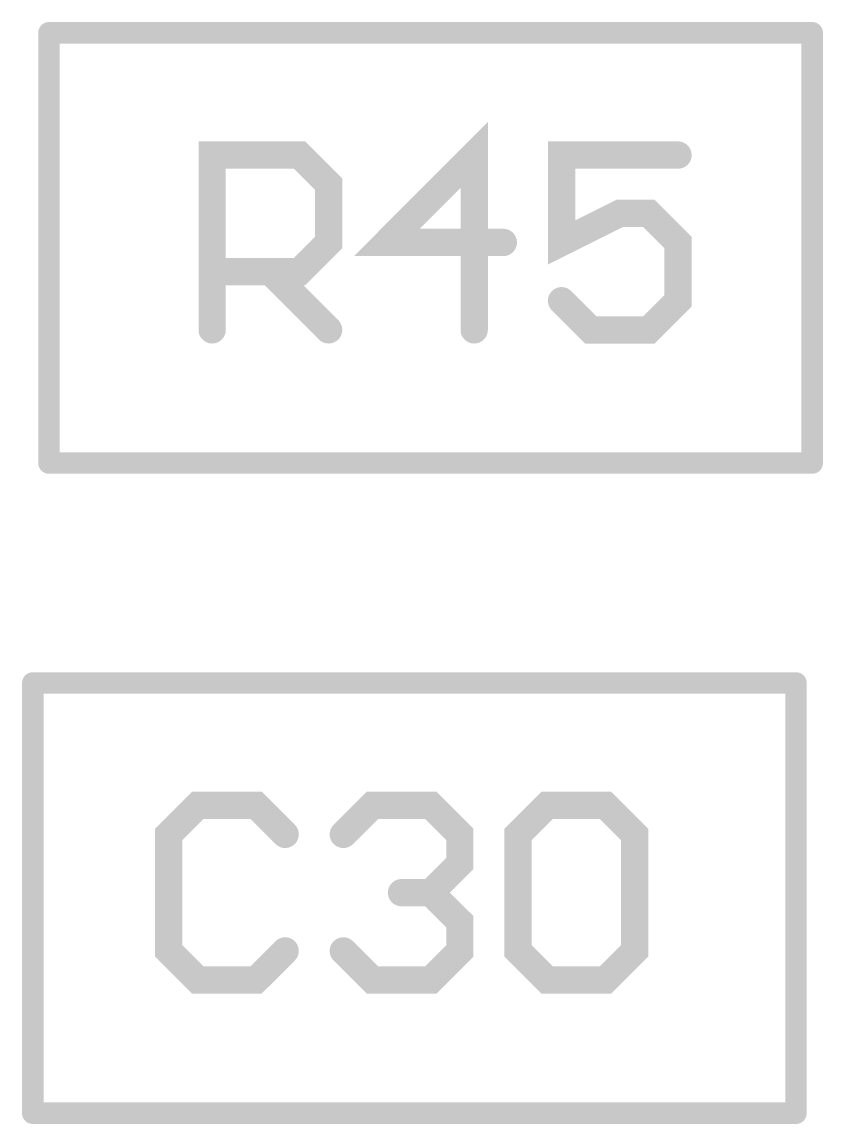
# Model space of a CAD drawing. Extents: x -4.2 to 14.8, y -3.5 to 8.8.
# Drawn here: x 7.8881 to 8.0348, y 1.8837 to 2.0853 of the extents above; entities that cross this region are included whole.
import ezdxf

# ---------------------------------------------------------------- set-up
doc = ezdxf.new("R2010")
doc.units = 0
doc.layers.add('2D_LINE_00', color=1, linetype='CONTINUOUS')

# ---------------------------------------------------------------- blocks, each defined once
blk = doc.blocks.new('SMOOTH_0$00394')
at = {"const_width": 0.00197}
blk.add_lwpolyline([(-0.00098, 0, 1), (0.00098, 0, 1)], format="xyb", close=True, dxfattribs=at)
blk = doc.blocks.new('DRAWING_3754')
at = {"layer": '2D_LINE_00', "const_width": 0.00394}
blk.add_lwpolyline([(0, 0), (0, 0.07874)], dxfattribs=at)
at = {"layer": '2D_LINE_00'}
for p in [(0, 0.07874), (0, 0)]:
    blk.add_blockref('SMOOTH_0$00394', p, dxfattribs=at)
blk = doc.blocks.new('DRAWING_3755')
at = {"layer": '2D_LINE_00', "const_width": 0.00394}
blk.add_lwpolyline([(0, 0), (0.13976, 0)], dxfattribs=at)
at = {"layer": '2D_LINE_00'}
for p in [(0, 0), (0.13976, 0)]:
    blk.add_blockref('SMOOTH_0$00394', p, dxfattribs=at)
blk = doc.blocks.new('DRAWING_3756')
at = {"layer": '2D_LINE_00', "const_width": 0.00394}
blk.add_lwpolyline([(0, 0), (0.13976, 0)], dxfattribs=at)
at = {"layer": '2D_LINE_00'}
for p in [(0, 0), (0.13976, 0)]:
    blk.add_blockref('SMOOTH_0$00394', p, dxfattribs=at)
blk = doc.blocks.new('DRAWING_3757')
at = {"layer": '2D_LINE_00', "const_width": 0.00394}
blk.add_lwpolyline([(0, 0), (0, 0.07874)], dxfattribs=at)
at = {"layer": '2D_LINE_00'}
for p in [(0, 0.07874), (0, 0)]:
    blk.add_blockref('SMOOTH_0$00394', p, dxfattribs=at)
blk = doc.blocks.new('DRAWING_3943')
at = {"layer": '2D_LINE_00', "const_width": 0.00394}
blk.add_lwpolyline([(0, 0), (0, 0.07874)], dxfattribs=at)
at = {"layer": '2D_LINE_00'}
for p in [(0, 0.07874), (0, 0)]:
    blk.add_blockref('SMOOTH_0$00394', p, dxfattribs=at)
blk = doc.blocks.new('DRAWING_3944')
at = {"layer": '2D_LINE_00', "const_width": 0.00394}
blk.add_lwpolyline([(0, 0), (0.13976, 0)], dxfattribs=at)
at = {"layer": '2D_LINE_00'}
for p in [(0, 0), (0.13976, 0)]:
    blk.add_blockref('SMOOTH_0$00394', p, dxfattribs=at)
blk = doc.blocks.new('DRAWING_3945')
at = {"layer": '2D_LINE_00', "const_width": 0.00394}
blk.add_lwpolyline([(0, 0), (0.13976, 0)], dxfattribs=at)
at = {"layer": '2D_LINE_00'}
for p in [(0, 0), (0.13976, 0)]:
    blk.add_blockref('SMOOTH_0$00394', p, dxfattribs=at)
blk = doc.blocks.new('DRAWING_3946')
at = {"layer": '2D_LINE_00', "const_width": 0.00394}
blk.add_lwpolyline([(0, 0), (0, 0.07874)], dxfattribs=at)
at = {"layer": '2D_LINE_00'}
for p in [(0, 0.07874), (0, 0)]:
    blk.add_blockref('SMOOTH_0$00394', p, dxfattribs=at)
blk = doc.blocks.new('SMOOTH_0$005')
at = {"const_width": 0.0025}
blk.add_lwpolyline([(-0.00125, 0, 1), (0.00125, 0, 1)], format="xyb", close=True, dxfattribs=at)
blk = doc.blocks.new('DRAWING_5545')
at = {"layer": '2D_LINE_00', "const_width": 0.005}
blk.add_lwpolyline([(0, 0), (0, 0.03199), (0.01599, 0.03199), (0.02132, 0.02666), (0.02132, 0.016), (0.01599, 0.01066), (0, 0.01066)], dxfattribs=at)
at = {"layer": '2D_LINE_00'}
for p in [(0, 0.03199), (0.01599, 0.03199), (0.02132, 0.02666), (0.02132, 0.016), (0, 0.01066), (0.01599, 0.01066), (0, 0)]:
    blk.add_blockref('SMOOTH_0$005', p, dxfattribs=at)
blk = doc.blocks.new('DRAWING_5546')
at = {"layer": '2D_LINE_00', "const_width": 0.005}
blk.add_lwpolyline([(0, 0), (0.01066, -0.01066)], dxfattribs=at)
at = {"layer": '2D_LINE_00'}
for p in [(0, 0), (0.01066, -0.01066)]:
    blk.add_blockref('SMOOTH_0$005', p, dxfattribs=at)
blk = doc.blocks.new('DRAWING_5547')
at = {"layer": '2D_LINE_00', "const_width": 0.005}
blk.add_lwpolyline([(0, 0), (0, 0.03199), (-0.01599, 0.016), (0.00533, 0.016)], dxfattribs=at)
at = {"layer": '2D_LINE_00'}
for p in [(0, 0.03199), (-0.01599, 0.016), (0.00533, 0.016), (0, 0)]:
    blk.add_blockref('SMOOTH_0$005', p, dxfattribs=at)
blk = doc.blocks.new('DRAWING_5548')
at = {"layer": '2D_LINE_00', "const_width": 0.005}
blk.add_lwpolyline([(0, 0), (-0.02132, 0), (-0.02132, -0.01599), (-0.01066, -0.01066), (-0.00533, -0.01066), (0, -0.01599), (0, -0.02666), (-0.00533, -0.03199), (-0.01599, -0.03199), (-0.02132, -0.02666)], dxfattribs=at)
at = {"layer": '2D_LINE_00'}
for p in [(-0.02132, 0), (0, 0), (-0.01066, -0.01066), (-0.00533, -0.01066), (-0.02132, -0.01599), (0, -0.01599), (-0.02132, -0.02666), (0, -0.02666), (-0.01599, -0.03199), (-0.00533, -0.03199)]:
    blk.add_blockref('SMOOTH_0$005', p, dxfattribs=at)
blk = doc.blocks.new('DRAWING_5618')
at = {"layer": '2D_LINE_00', "const_width": 0.005}
blk.add_lwpolyline([(0, 0), (-0.00534, 0.00533), (-0.016, 0.00533), (-0.02133, 0), (-0.02133, -0.02133), (-0.016, -0.02666), (-0.00534, -0.02666), (0, -0.02133)], dxfattribs=at)
at = {"layer": '2D_LINE_00'}
for p in [(-0.016, 0.00533), (-0.00534, 0.00533), (-0.02133, 0), (0, 0), (-0.02133, -0.02133), (0, -0.02133), (-0.016, -0.02666), (-0.00534, -0.02666)]:
    blk.add_blockref('SMOOTH_0$005', p, dxfattribs=at)
blk = doc.blocks.new('DRAWING_5619')
at = {"layer": '2D_LINE_00', "const_width": 0.005}
blk.add_lwpolyline([(0, 0), (0.00533, 0.00533), (0.01599, 0.00533), (0.02133, 0), (0.02133, -0.00533), (0.01599, -0.01067), (0.01066, -0.01067), (0.01599, -0.01067), (0.02133, -0.016), (0.02133, -0.02133), (0.01599, -0.02666), (0.00533, -0.02666), (0, -0.02133)], dxfattribs=at)
at = {"layer": '2D_LINE_00'}
for p in [(0.00533, 0.00533), (0.01599, 0.00533), (0, 0), (0.02133, 0), (0.02133, -0.00533), (0.01066, -0.01067), (0.01599, -0.01067), (0.01599, -0.01067), (0.02133, -0.016), (0, -0.02133), (0.02133, -0.02133), (0.00533, -0.02666), (0.01599, -0.02666)]:
    blk.add_blockref('SMOOTH_0$005', p, dxfattribs=at)
blk = doc.blocks.new('DRAWING_5620')
at = {"layer": '2D_LINE_00', "const_width": 0.005}
blk.add_lwpolyline([(0, 0), (0.00533, 0.00533), (0.01599, 0.00533), (0.02133, 0), (0.02133, -0.02133), (0.01599, -0.02666), (0.00533, -0.02666), (0, -0.02133), (0, 0)], dxfattribs=at)
at = {"layer": '2D_LINE_00'}
for p in [(0.00533, 0.00533), (0.01599, 0.00533), (0, 0), (0, 0), (0.02133, 0), (0, -0.02133), (0.02133, -0.02133), (0.00533, -0.02666), (0.01599, -0.02666)]:
    blk.add_blockref('SMOOTH_0$005', p, dxfattribs=at)

msp = doc.modelspace()

# ---------------------------------------------------------------- block references
for name, p in [('DRAWING_3755', (7.89309, 2.08337)), ('DRAWING_3757', (7.89309, 2.00463)), ('DRAWING_3754', (8.03285, 2.00463)), ('DRAWING_5547', (7.97095, 2.029)), ('DRAWING_5545', (7.92297, 2.029)), ('DRAWING_5548', (8.00827, 2.06099)), ('DRAWING_5546', (7.93363, 2.03966)), ('DRAWING_3756', (7.89309, 2.00463)), ('DRAWING_3943', (7.89012, 1.88563)), ('DRAWING_3945', (7.89012, 1.96437)), ('DRAWING_3946', (8.02988, 1.88563)), ('DRAWING_5618', (7.93633, 1.93666)), ('DRAWING_5619', (7.94699, 1.93666)), ('DRAWING_5620', (7.97898, 1.93666)), ('DRAWING_3944', (7.89012, 1.88563))]:
    msp.add_blockref(name, p)

doc.saveas('drawing.dxf')
